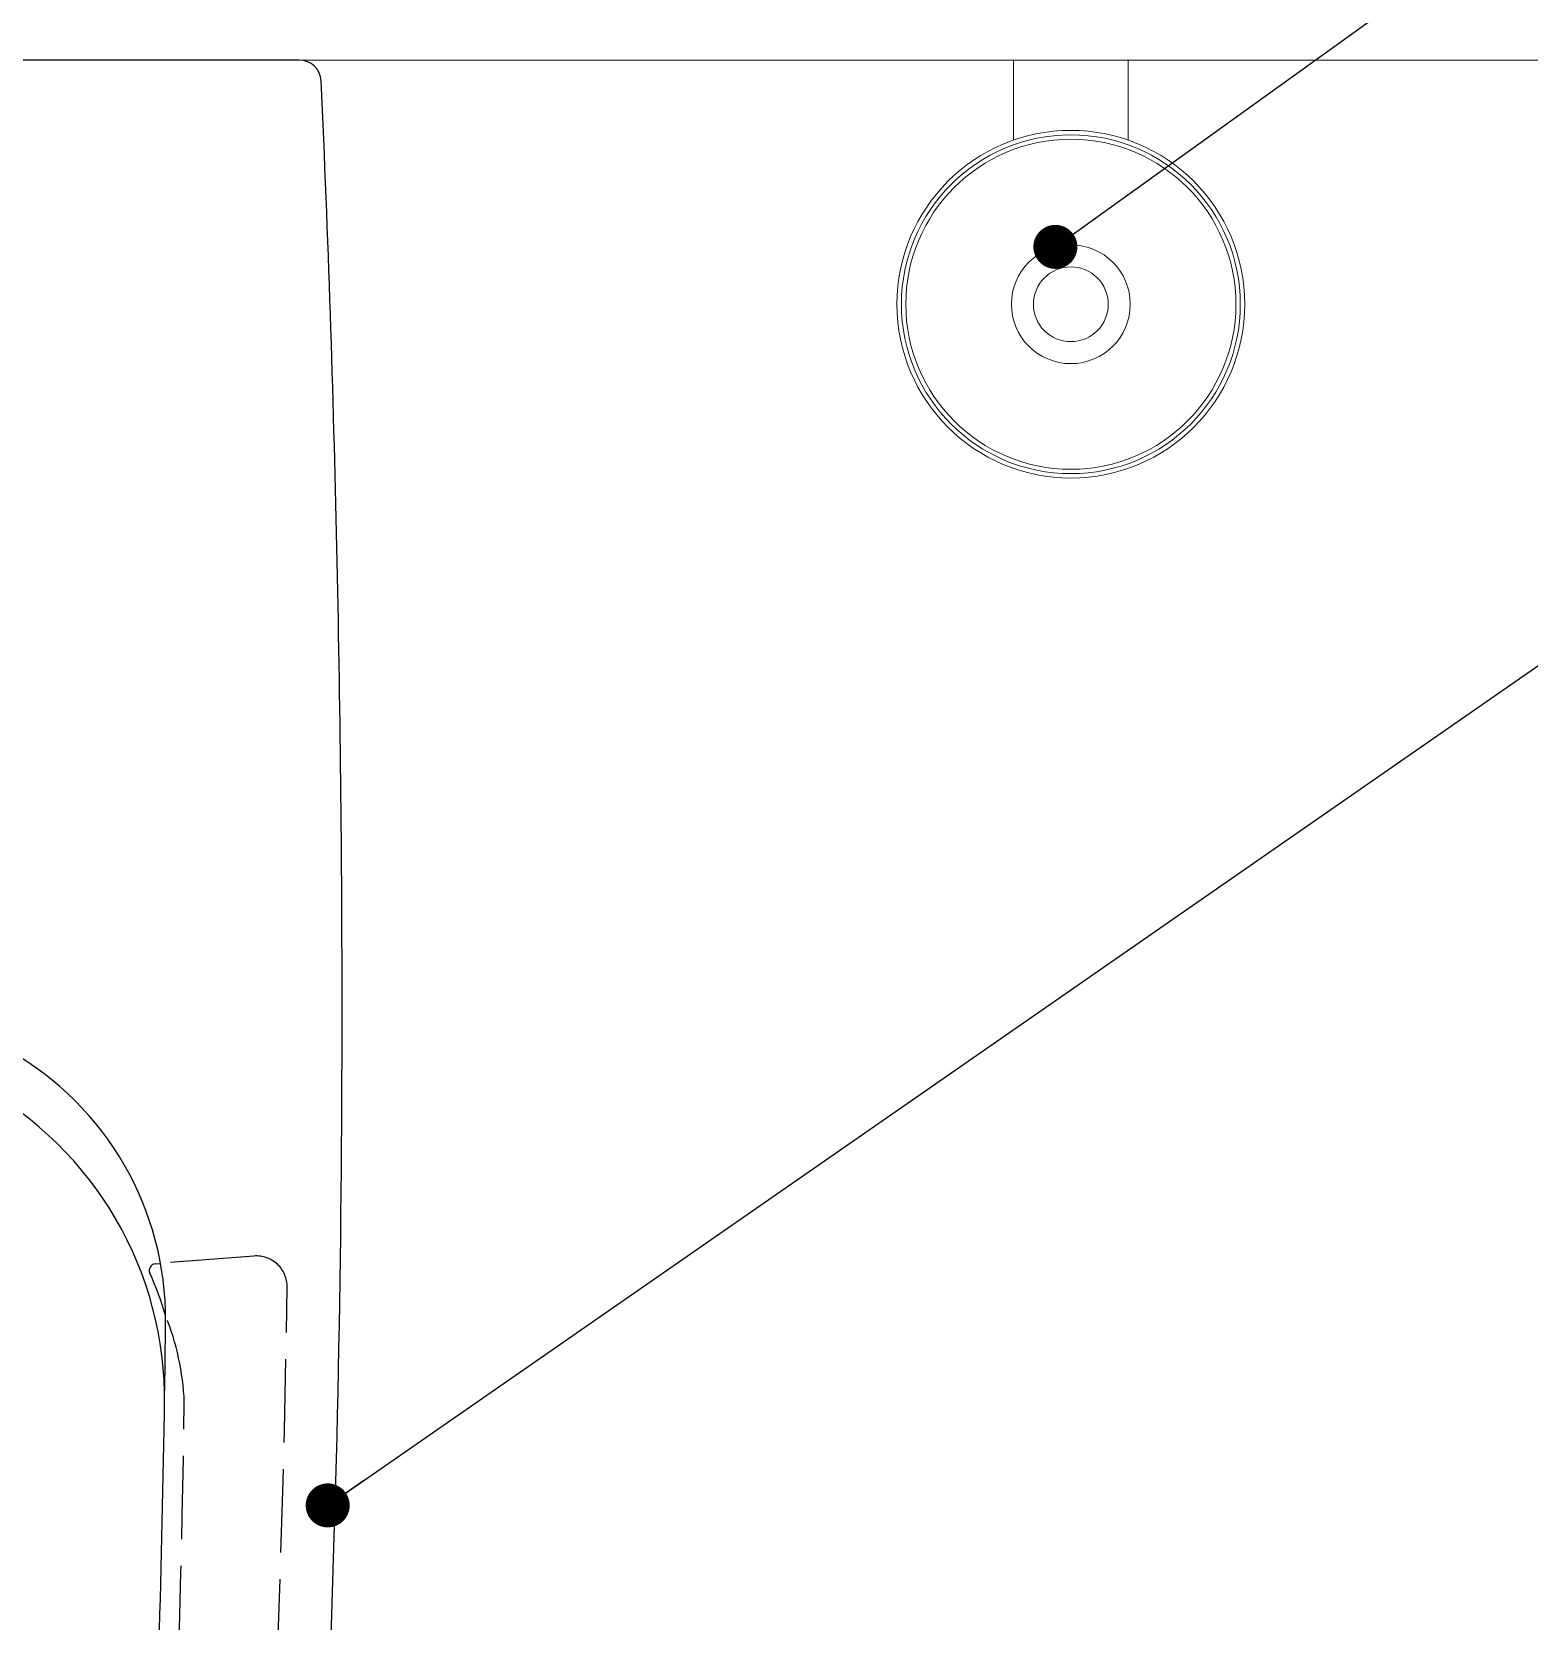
# Model space of a CAD drawing. Header units: inches. Extents: x 193287 to 241687, y 437648 to 550079.
# Drawn here: x 209658.3 to 209998.5, y 461522.4 to 461883.6 of the extents above; entities that cross this region are included whole.
import ezdxf

# ---------------------------------------------------------------- set-up
doc = ezdxf.new("R2010")
doc.units = ezdxf.units.IN
doc.header["$MEASUREMENT"] = 0
doc.linetypes.add('AM_DIN_F_W050', pattern=[6.25, 4.75, -1.5])
for name, color, linetype, lineweight in [('CQ bathroom accessories', 8, 'Continuous', 0), ('CQ Marble', 6, 'Continuous', 0), ('CQ plan and elev dimension', 252, 'Continuous', 35)]:
    doc.layers.add(name, color=color, linetype=linetype, lineweight=lineweight)
for name, color, linetype in [('CQ SANITARY WARES', 212, 'Continuous'), ('CQ_callout', 34, 'Continuous'), ('DIM', 251, 'Continuous'), ('xref grd floor$2$CQ Wall hatch_CHB', 8, 'Continuous')]:
    doc.layers.add(name, color=color, linetype=linetype)
doc.styles.get("Standard").update_dxf_attribs({"font": 'arial.ttf'})
doc.dimstyles.get("Standard").update_dxf_attribs({"dimtxt": 0.18, "dimasz": 0.18, "dimexe": 0.18, "dimexo": 0.0625, "dimgap": 0.09, "dimtad": 0, "dimtih": 1, "dimtoh": 1, "dimdec": 4, "dimzin": 0, "dimdsep": 46, "dimtxsty": 'Standard', "dimcen": 0.09, "dimadec": 0, "dimazin": 0, "dimtfac": 1, "dimtdec": 4, "dimtofl": 0, "dimtmove": 0, "dimatfit": 3, "dimfxl": 1, "dimtolj": 1, "dimtzin": 0, "dimarcsym": 0})

# ---------------------------------------------------------------- blocks, each defined once
blk = doc.blocks.new('gf15 WC wall plan')
at = {"layer": 'xref grd floor$2$CQ Wall hatch_CHB', "extrusion": (-4.88522e-08, 5.98593e-09, 1)}
h = blk.add_hatch(dxfattribs=at)
h.set_pattern_fill('ANSI31,_O', color=8, scale=150)
h.set_pattern_definition([(45, (0, 0), (-13.25825215, 13.25825215), [])])
h.paths.add_polyline_path([(208393.9, 462405.25), (208293.89, 462405.25), (208293.82, 461427.18), (208243.82, 461427.18), (208243.89, 462405.25), (208043.9, 462405.25), (208043.91, 461327.18), (208193.82, 461327.18), (208193.82, 461277.18), (208393.91, 461277.21), (208393.91, 462077.21), (210693.91, 462077.23), (210693.79, 461299.11), (210893.79, 461299.11), (210893.91, 462077.23), (211093.61, 462077.23), (211093.61, 462277.23), (208393.91, 462277.21)])
blk = doc.blocks.new('gf15 marble')
at = {"layer": 'CQ Marble'}
blk.add_line((210663.79, 461877.11, 0), (208423.79, 461877.11, 0), dxfattribs=at)
blk = doc.blocks.new('Duravit Durastyle WC 254209t')
blk.add_line((-273.53, -142.54), (-273.43, -143.75))
at = {"color": 6, "linetype": 'AM_DIN_F_W050', "ltscale": 4}
blk.add_line((-271.76, -164.97), (-273.43, -143.75), dxfattribs=at)
blk.add_lwpolyline([(0, 175.28, 0.397856), (-4.72, 180.27, 0.011153), (-216.8, 185, 0.020241), (-539.79, 171.92, 0.285511), (-596.94, 129.62, 0.101007), (-620, 0, 0.101007), (-596.94, -129.62, 0.285511), (-539.79, -171.92, 0.020241), (-216.8, -185, 0.011153), (-4.72, -180.27, 0.397856), (0, -175.28)], format="xyb", close=True)
for centre, radius, start, end in [((-304.35, -63.13), 81.53, 269.148, 331.1749), ((-286.03, -74.89), 70, 269.5009, 330.5214), ((-251.2, 3481.02), 3626.08, 265.89797, 269.44011), ((-303.96, -80.15), 67.38, 286.0967, 294.8449), ((-275.02, -142.66), 1.5, 4.5126, 114.8449)]:
    blk.add_arc(centre, radius, start, end)
for centre, radius, start, end in [((-254.92, 3414.96), 3564.46, 265.88153, 269.19551), ((-307.43, -90.19), 59.01, 272.3978, 292.0446), ((-216.8, 3809.32), 3982.32, 265.36177, 269.10723), ((-278.74, -165.52), 7, 269.1072, 4.5126)]:
    blk.add_arc(centre, radius, start, end, dxfattribs=at)
blk = doc.blocks.new('TOILET BRUSH FRONT')
at = {"layer": 'DIM', "lineweight": 0}
for p, q in [((143866.48, 41341.3), (143866.48, 41323.1)), ((143866.48, 41341.3), (143892.48, 41341.3)), ((143892.48, 41341.3), (143892.48, 41323.1))]:
    blk.add_line(p, q, dxfattribs=at)
for radius in [39.5, 38.5, 37.5, 13.5, 8.5]:
    blk.add_circle((143879.48, 41285.8), radius, dxfattribs=at)

msp = doc.modelspace()

# ---------------------------------------------------------------- block references
msp.add_blockref('gf15 marble', (0, 0))
at = {"layer": 'CQ bathroom accessories'}
msp.add_blockref('TOILET BRUSH FRONT', (66014.879, 420535.838, -0.001), dxfattribs=at)
at = {"layer": 'CQ plan and elev dimension'}
msp.add_blockref('gf15 WC wall plan', (0, 0), dxfattribs=at)
at = {"layer": 'CQ SANITARY WARES', "extrusion": (-1.65644e-08, 2.02966e-09, 1), "rotation": 90.00000006698448}
msp.add_blockref('Duravit Durastyle WC 254209t', (209543.787, 461877.109, -0.003), dxfattribs=at)

# ---------------------------------------------------------------- leaders
at = {"layer": 'CQ_callout', "color": 8}
for points in [[(209890.846, 461834.671, -0.001), (210910.791, 462568.257, -0.001), (211929.219, 462568.257, -0.001)], [(209725.515, 461548.683, -0.001), (210910.791, 462371.171, -0.001), (211929.219, 462371.171, -0.001)]]:
    msp.add_leader(points, dimstyle='Standard', override={"dimasz": 10, "dimldrblk": 'Dot', "dimfxl": 0.1, "dimarcsym": 2}, dxfattribs=at)

doc.saveas('drawing.dxf')
